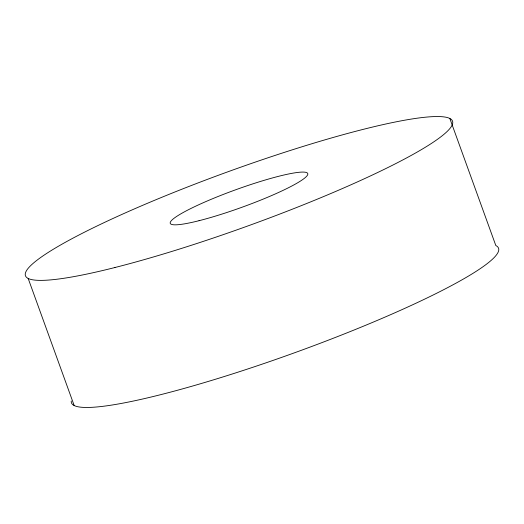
<?xml version="1.0" encoding="UTF-8"?>
<svg xmlns="http://www.w3.org/2000/svg" width="524" height="524" viewBox="0 0 524 524"><rect width="100%" height="100%" fill="white"/><g stroke="black" fill="none" stroke-linecap="round" stroke-linejoin="round"><path stroke-width="0.79" d="M449.815 118.457L495.822 245.54A227.102 28.859 -19.9 0 1 300.94 350.451A227.102 28.859 -19.9 0 1 71.264 400.984M28.178 278.46L74.185 405.543M114.966 267.509A227.102 28.859 -19.9 0 0 451.793 125.747A227.102 28.859 -19.9 0 0 150.237 202.113A227.102 28.859 -19.9 0 0 114.966 267.509M199.061 220.689A73.131 9.294 -19.9 0 0 307.516 175.042A73.131 9.294 -19.9 0 0 210.419 199.631A73.131 9.294 -19.9 0 0 199.061 220.689"/></g></svg>
